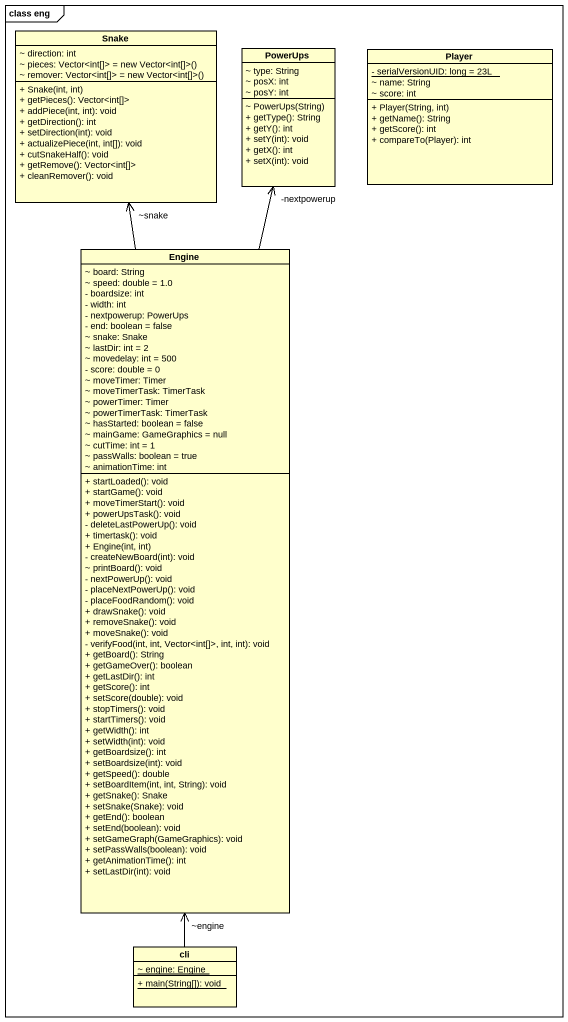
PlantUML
@startuml
mainframe class eng
hide circle
hide empty members
skinparam classAttributeIconSize 0
class Snake {
  ~ direction: int
  {field} ~ pieces: Vector<int[]> = new Vector<int[]>()
  {field} ~ remover: Vector<int[]> = new Vector<int[]>()
  + Snake(int, int)
  + getPieces(): Vector<int[]>
  + addPiece(int, int): void
  + getDirection(): int
  + setDirection(int): void
  + actualizePiece(int, int[]): void
  + cutSnakeHalf(): void
  + getRemove(): Vector<int[]>
  + cleanRemover(): void
}
class PowerUps {
  ~ type: String
  ~ posX: int
  ~ posY: int
  ~ PowerUps(String)
  + getType(): String
  + getY(): int
  + setY(int): void
  + getX(): int
  + setX(int): void
}
class Player {
  {static} - serialVersionUID: long = 23L
  ~ name: String
  ~ score: int
  + Player(String, int)
  + getName(): String
  + getScore(): int
  + compareTo(Player): int
}
class Engine {
  ~ board: String
  ~ speed: double = 1.0
  - boardsize: int
  - width: int
  - nextpowerup: PowerUps
  - end: boolean = false
  ~ snake: Snake
  ~ lastDir: int = 2
  ~ movedelay: int = 500
  - score: double = 0
  ~ moveTimer: Timer
  ~ moveTimerTask: TimerTask
  ~ powerTimer: Timer
  ~ powerTimerTask: TimerTask
  ~ hasStarted: boolean = false
  ~ mainGame: GameGraphics = null
  ~ cutTime: int = 1
  ~ passWalls: boolean = true
  ~ animationTime: int
  + startLoaded(): void
  + startGame(): void
  + moveTimerStart(): void
  + powerUpsTask(): void
  - deleteLastPowerUp(): void
  + timertask(): void
  + Engine(int, int)
  - createNewBoard(int): void
  ~ printBoard(): void
  - nextPowerUp(): void
  - placeNextPowerUp(): void
  - placeFoodRandom(): void
  + drawSnake(): void
  + removeSnake(): void
  + moveSnake(): void
  - verifyFood(int, int, Vector<int[]>, int, int): void
  + getBoard(): String
  + getGameOver(): boolean
  + getLastDir(): int
  + getScore(): int
  + setScore(double): void
  + stopTimers(): void
  + startTimers(): void
  + getWidth(): int
  + setWidth(int): void
  + getBoardsize(): int
  + setBoardsize(int): void
  + getSpeed(): double
  + setBoardItem(int, int, String): void
  + getSnake(): Snake
  + setSnake(Snake): void
  + getEnd(): boolean
  + setEnd(boolean): void
  + setGameGraph(GameGraphics): void
  + setPassWalls(boolean): void
  + getAnimationTime(): int
  + setLastDir(int): void
}
class cli {
  {static} ~ engine: Engine
  {static} + main(String[]): void
}
Engine -up-> "~snake" Snake
Engine -up-> "-nextpowerup" PowerUps
cli -up-> "~engine" Engine
@enduml
